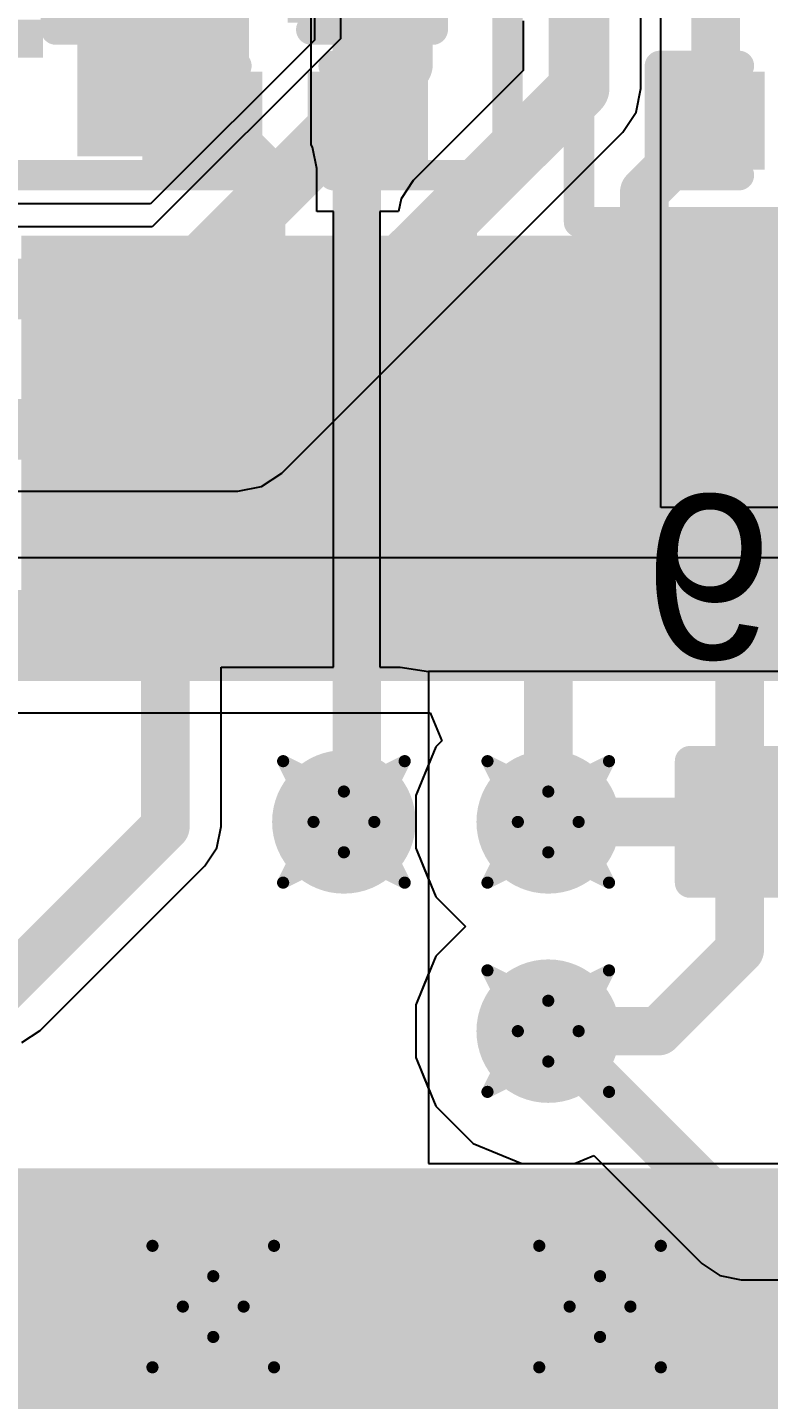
# Model space of a CAD drawing. Header units: inches. Extents: x -6 to 328, y -12 to 81.
# Drawn here: x 14.42 to 17.52, y 19.87 to 25.6 of the extents above; entities that cross this region are included whole.
import ezdxf

# ---------------------------------------------------------------- set-up
doc = ezdxf.new("R2010")
doc.units = ezdxf.units.IN
for name, color, linetype in [('Bottom Layer', 5, 'Continuous'), ('Bottom Overlay', 54, 'Continuous'), ('Bottom Paste', 16, 'Continuous'), ('Bottom Solder', 6, 'Continuous'), ('Drill Drawing', 1, 'Continuous'), ('Top Layer', 1, 'Continuous'), ('Top Overlay', 2, 'Continuous'), ('Top Paste', 8, 'Continuous'), ('Top Solder', 216, 'Continuous'), ('Via Holes', 16, 'Continuous')]:
    doc.layers.add(name, color=color, linetype=linetype)
doc.styles.add('Arial', font='', dxfattribs={"height": 0.2})
doc.styles.add('Arial_Bold', font='', dxfattribs={"height": 0.2})
doc.styles.get('Arial').set_extended_font_data('Arial')
doc.styles.get('Arial_Bold').set_extended_font_data('Arial', bold=True)

# ---------------------------------------------------------------- blocks, each defined once
blk = doc.blocks.new('LAN9255_ZMX019_9')
at = {"layer": 'Top Layer'}
for points in [[(-4.55, -4.55), (-4.55, 4.55), (4.55, 4.55), (4.55, -4.55)], [(-8.45, 2.3), (-6.95, 2.3), (-6.95, 2.1), (-8.45, 2.1)], [(-8.45, 1.9), (-6.95, 1.9), (-6.95, 1.7), (-8.45, 1.7)], [(-8.45, 1.5), (-6.95, 1.5), (-6.95, 1.3), (-8.45, 1.3)], [(-8.45, 1.1), (-6.95, 1.1), (-6.95, 0.9), (-8.45, 0.9)], [(-8.45, 0.7), (-6.95, 0.7), (-6.95, 0.5), (-8.45, 0.5)], [(-8.45, 0.3), (-6.95, 0.3), (-6.95, 0.1), (-8.45, 0.1)], [(-8.45, -0.1), (-6.95, -0.1), (-6.95, -0.3), (-8.45, -0.3)], [(-8.45, -0.5), (-6.95, -0.5), (-6.95, -0.7), (-8.45, -0.7)]]:
    blk.add_hatch(color=1, dxfattribs=at).paths.add_polyline_path(points)
at = {"layer": 'Top Paste'}
for points in [[(-4.55, -4.55), (-4.55, 4.55), (4.55, 4.55), (4.55, -4.55)], [(-8.45, 2.3), (-6.95, 2.3), (-6.95, 2.1), (-8.45, 2.1)], [(-8.45, 1.9), (-6.95, 1.9), (-6.95, 1.7), (-8.45, 1.7)], [(-8.45, 1.5), (-6.95, 1.5), (-6.95, 1.3), (-8.45, 1.3)], [(-8.45, 1.1), (-6.95, 1.1), (-6.95, 0.9), (-8.45, 0.9)], [(-8.45, 0.7), (-6.95, 0.7), (-6.95, 0.5), (-8.45, 0.5)], [(-8.45, 0.3), (-6.95, 0.3), (-6.95, 0.1), (-8.45, 0.1)], [(-8.45, -0.1), (-6.95, -0.1), (-6.95, -0.3), (-8.45, -0.3)], [(-8.45, -0.5), (-6.95, -0.5), (-6.95, -0.7), (-8.45, -0.7)]]:
    blk.add_hatch(color=8, dxfattribs=at).paths.add_polyline_path(points)
at = {"layer": 'Top Solder'}
for points in [[(-4.6516, -4.6516), (-4.6516, 4.6516), (4.6516, 4.6516), (4.6516, -4.6516)], [(-8.5516, 2.4016), (-6.8484, 2.4016), (-6.8484, 1.9984), (-8.5516, 1.9984)], [(-8.5516, 2.0016), (-6.8484, 2.0016), (-6.8484, 1.5984), (-8.5516, 1.5984)], [(-8.5516, 1.6016), (-6.8484, 1.6016), (-6.8484, 1.1984), (-8.5516, 1.1984)], [(-8.5516, 1.2016), (-6.8484, 1.2016), (-6.8484, 0.7984), (-8.5516, 0.7984)], [(-8.5516, 0.8016), (-6.8484, 0.8016), (-6.8484, 0.3984), (-8.5516, 0.3984)], [(-8.5516, 0.4016), (-6.8484, 0.4016), (-6.8484, -0.0016), (-8.5516, -0.0016)], [(-8.5516, 0.0016), (-6.8484, 0.0016), (-6.8484, -0.4016), (-8.5516, -0.4016)], [(-8.5516, -0.3984), (-6.8484, -0.3984), (-6.8484, -0.8016), (-8.5516, -0.8016)]]:
    blk.add_hatch(color=216, dxfattribs=at).paths.add_polyline_path(points)
blk = doc.blocks.new('R___0201_B_24')
at = {"layer": 'Bottom Layer'}
for points in [[(-0.41, 0.185), (-0.14, 0.185), (-0.14, -0.185), (-0.41, -0.185)], [(0.14, 0.185), (0.41, 0.185), (0.41, -0.185), (0.14, -0.185)]]:
    blk.add_hatch(color=5, dxfattribs=at).paths.add_polyline_path(points)
at = {"layer": 'Bottom Paste'}
for points in [[(-0.41, 0.185), (-0.14, 0.185), (-0.14, -0.185), (-0.41, -0.185)], [(0.14, 0.185), (0.41, 0.185), (0.41, -0.185), (0.14, -0.185)]]:
    blk.add_hatch(color=16, dxfattribs=at).paths.add_polyline_path(points)
at = {"layer": 'Bottom Solder'}
for points in [[(-0.465, 0.24), (-0.085, 0.24), (-0.085, -0.24), (-0.465, -0.24)], [(0.085, 0.24), (0.465, 0.24), (0.465, -0.24), (0.085, -0.24)]]:
    blk.add_hatch(color=6, dxfattribs=at).paths.add_polyline_path(points)
at = {"layer": 'Bottom Overlay'}
for points in [[(-0.4826, -0.254, 0.127, 0.127, 0), (-0.4826, 0.254, 0.127, 0.127, 0)], [(-0.4826, 0.254, 0.127, 0.127, 0), (0.4826, 0.254, 0.127, 0.127, 0)], [(0.4826, -0.254, 0.127, 0.127, 0), (0.4826, 0.254, 0.127, 0.127, 0)], [(-0.4826, -0.254, 0.127, 0.127, 0), (0.4826, -0.254, 0.127, 0.127, 0)]]:
    blk.add_lwpolyline(points, format="xyseb", dxfattribs=at)
for points in [[(-0.5143, 0.254, 0.0635, 0.0635, 1), (-0.4508, 0.254, 0.0635, 0.0635, 1)], [(-0.5143, 0.254, 0.0635, 0.0635, 1), (-0.4508, 0.254, 0.0635, 0.0635, 1)], [(0.4508, 0.254, 0.0635, 0.0635, 1), (0.5143, 0.254, 0.0635, 0.0635, 1)], [(0.4508, 0.254, 0.0635, 0.0635, 1), (0.5143, 0.254, 0.0635, 0.0635, 1)], [(-0.5143, -0.254, 0.0635, 0.0635, 1), (-0.4508, -0.254, 0.0635, 0.0635, 1)], [(-0.5143, -0.254, 0.0635, 0.0635, 1), (-0.4508, -0.254, 0.0635, 0.0635, 1)], [(0.4508, -0.254, 0.0635, 0.0635, 1), (0.5143, -0.254, 0.0635, 0.0635, 1)], [(0.4508, -0.254, 0.0635, 0.0635, 1), (0.5143, -0.254, 0.0635, 0.0635, 1)]]:
    blk.add_lwpolyline(points, format="xyseb", close=True, dxfattribs=at)
blk = doc.blocks.new('CAP_0201_57')
at = {"layer": 'Top Layer'}
for points in [[(-0.45, 0.15), (-0.15, 0.15), (-0.15, -0.15), (-0.45, -0.15)], [(0.15, 0.15), (0.45, 0.15), (0.45, -0.15), (0.15, -0.15)]]:
    blk.add_hatch(color=1, dxfattribs=at).paths.add_polyline_path(points)
at = {"layer": 'Top Paste'}
for points in [[(-0.45, 0.15), (-0.15, 0.15), (-0.15, -0.15), (-0.45, -0.15)], [(0.15, 0.15), (0.45, 0.15), (0.45, -0.15), (0.15, -0.15)]]:
    blk.add_hatch(color=8, dxfattribs=at).paths.add_polyline_path(points)
at = {"layer": 'Top Solder'}
for points in [[(-0.505, 0.205), (-0.095, 0.205), (-0.095, -0.205), (-0.505, -0.205)], [(0.095, 0.205), (0.505, 0.205), (0.505, -0.205), (0.095, -0.205)]]:
    blk.add_hatch(color=216, dxfattribs=at).paths.add_polyline_path(points)
at = {"layer": 'Top Overlay'}
for points in [[(-0.5334, 0.2286, 0.127, 0.127, 0), (-0.2032, 0.2286, 0.127, 0.127, 0)], [(-0.5334, -0.2286, 0.127, 0.127, 0), (-0.5334, 0.2286, 0.127, 0.127, 0)], [(0.2032, 0.2286, 0.127, 0.127, 0), (0.5334, 0.2286, 0.127, 0.127, 0)], [(0.5334, -0.2286, 0.127, 0.127, 0), (0.5334, 0.2286, 0.127, 0.127, 0)], [(-0.5334, -0.2286, 0.127, 0.127, 0), (-0.2032, -0.2286, 0.127, 0.127, 0)], [(0.2032, -0.2286, 0.127, 0.127, 0), (0.5334, -0.2286, 0.127, 0.127, 0)]]:
    blk.add_lwpolyline(points, format="xyseb", dxfattribs=at)
for points in [[(-0.5651, 0.2286, 0.0635, 0.0635, 1), (-0.5016, 0.2286, 0.0635, 0.0635, 1)], [(-0.5651, 0.2286, 0.0635, 0.0635, 1), (-0.5016, 0.2286, 0.0635, 0.0635, 1)], [(-0.2349, 0.2286, 0.0635, 0.0635, 1), (-0.1714, 0.2286, 0.0635, 0.0635, 1)], [(0.1714, 0.2286, 0.0635, 0.0635, 1), (0.2349, 0.2286, 0.0635, 0.0635, 1)], [(0.5016, 0.2286, 0.0635, 0.0635, 1), (0.5651, 0.2286, 0.0635, 0.0635, 1)], [(0.5016, 0.2286, 0.0635, 0.0635, 1), (0.5651, 0.2286, 0.0635, 0.0635, 1)], [(-0.5651, -0.2286, 0.0635, 0.0635, 1), (-0.5016, -0.2286, 0.0635, 0.0635, 1)], [(-0.5651, -0.2286, 0.0635, 0.0635, 1), (-0.5016, -0.2286, 0.0635, 0.0635, 1)], [(-0.2349, -0.2286, 0.0635, 0.0635, 1), (-0.1714, -0.2286, 0.0635, 0.0635, 1)], [(0.1714, -0.2286, 0.0635, 0.0635, 1), (0.2349, -0.2286, 0.0635, 0.0635, 1)], [(0.5016, -0.2286, 0.0635, 0.0635, 1), (0.5651, -0.2286, 0.0635, 0.0635, 1)], [(0.5016, -0.2286, 0.0635, 0.0635, 1), (0.5651, -0.2286, 0.0635, 0.0635, 1)]]:
    blk.add_lwpolyline(points, format="xyseb", close=True, dxfattribs=at)
blk = doc.blocks.new('CAP_0201_59')
at = {"layer": 'Top Layer'}
for points in [[(-0.45, 0.15), (-0.15, 0.15), (-0.15, -0.15), (-0.45, -0.15)], [(0.15, 0.15), (0.45, 0.15), (0.45, -0.15), (0.15, -0.15)]]:
    blk.add_hatch(color=1, dxfattribs=at).paths.add_polyline_path(points)
at = {"layer": 'Top Paste'}
for points in [[(-0.45, 0.15), (-0.15, 0.15), (-0.15, -0.15), (-0.45, -0.15)], [(0.15, 0.15), (0.45, 0.15), (0.45, -0.15), (0.15, -0.15)]]:
    blk.add_hatch(color=8, dxfattribs=at).paths.add_polyline_path(points)
at = {"layer": 'Top Solder'}
for points in [[(-0.505, 0.205), (-0.095, 0.205), (-0.095, -0.205), (-0.505, -0.205)], [(0.095, 0.205), (0.505, 0.205), (0.505, -0.205), (0.095, -0.205)]]:
    blk.add_hatch(color=216, dxfattribs=at).paths.add_polyline_path(points)
at = {"layer": 'Top Overlay'}
for points in [[(-0.5334, 0.2286, 0.127, 0.127, 0), (-0.2032, 0.2286, 0.127, 0.127, 0)], [(-0.5334, -0.2286, 0.127, 0.127, 0), (-0.5334, 0.2286, 0.127, 0.127, 0)], [(0.2032, 0.2286, 0.127, 0.127, 0), (0.5334, 0.2286, 0.127, 0.127, 0)], [(0.5334, -0.2286, 0.127, 0.127, 0), (0.5334, 0.2286, 0.127, 0.127, 0)], [(-0.5334, -0.2286, 0.127, 0.127, 0), (-0.2032, -0.2286, 0.127, 0.127, 0)], [(0.2032, -0.2286, 0.127, 0.127, 0), (0.5334, -0.2286, 0.127, 0.127, 0)]]:
    blk.add_lwpolyline(points, format="xyseb", dxfattribs=at)
for points in [[(-0.5651, 0.2286, 0.0635, 0.0635, 1), (-0.5016, 0.2286, 0.0635, 0.0635, 1)], [(-0.5651, 0.2286, 0.0635, 0.0635, 1), (-0.5016, 0.2286, 0.0635, 0.0635, 1)], [(-0.2349, 0.2286, 0.0635, 0.0635, 1), (-0.1714, 0.2286, 0.0635, 0.0635, 1)], [(0.1714, 0.2286, 0.0635, 0.0635, 1), (0.2349, 0.2286, 0.0635, 0.0635, 1)], [(0.5016, 0.2286, 0.0635, 0.0635, 1), (0.5651, 0.2286, 0.0635, 0.0635, 1)], [(0.5016, 0.2286, 0.0635, 0.0635, 1), (0.5651, 0.2286, 0.0635, 0.0635, 1)], [(-0.5651, -0.2286, 0.0635, 0.0635, 1), (-0.5016, -0.2286, 0.0635, 0.0635, 1)], [(-0.5651, -0.2286, 0.0635, 0.0635, 1), (-0.5016, -0.2286, 0.0635, 0.0635, 1)], [(-0.2349, -0.2286, 0.0635, 0.0635, 1), (-0.1714, -0.2286, 0.0635, 0.0635, 1)], [(0.1714, -0.2286, 0.0635, 0.0635, 1), (0.2349, -0.2286, 0.0635, 0.0635, 1)], [(0.5016, -0.2286, 0.0635, 0.0635, 1), (0.5651, -0.2286, 0.0635, 0.0635, 1)], [(0.5016, -0.2286, 0.0635, 0.0635, 1), (0.5651, -0.2286, 0.0635, 0.0635, 1)]]:
    blk.add_lwpolyline(points, format="xyseb", close=True, dxfattribs=at)
blk = doc.blocks.new('C___0402_60')
at = {"layer": 'Top Layer'}
for points in [[(-0.6985, -0.3175), (-0.6985, 0.3175), (-0.2413, 0.3175), (-0.2413, -0.3175)], [(0.2413, -0.3175), (0.2413, 0.3175), (0.6985, 0.3175), (0.6985, -0.3175)]]:
    blk.add_hatch(color=1, dxfattribs=at).paths.add_polyline_path(points)
at = {"layer": 'Top Paste'}
for points in [[(-0.6985, -0.3175), (-0.6985, 0.3175), (-0.2413, 0.3175), (-0.2413, -0.3175)], [(0.2413, -0.3175), (0.2413, 0.3175), (0.6985, 0.3175), (0.6985, -0.3175)]]:
    blk.add_hatch(color=8, dxfattribs=at).paths.add_polyline_path(points)
at = {"layer": 'Top Solder'}
for points in [[(-0.7585, -0.3775), (-0.7585, 0.3775), (-0.1813, 0.3775), (-0.1813, -0.3775)], [(0.1813, -0.3775), (0.1813, 0.3775), (0.7585, 0.3775), (0.7585, -0.3775)]]:
    blk.add_hatch(color=216, dxfattribs=at).paths.add_polyline_path(points)
at = {"layer": 'Top Overlay'}
for points in [[(-0.7874, 0.4064, 0.127, 0.127, 0), (-0.2794, 0.4064, 0.127, 0.127, 0)], [(-0.7874, -0.4064, 0.127, 0.127, 0), (-0.7874, 0.4064, 0.127, 0.127, 0)], [(0.2794, 0.4064, 0.127, 0.127, 0), (0.7874, 0.4064, 0.127, 0.127, 0)], [(0.7874, -0.4064, 0.127, 0.127, 0), (0.7874, 0.4064, 0.127, 0.127, 0)], [(-0.7874, -0.4064, 0.127, 0.127, 0), (-0.2794, -0.4064, 0.127, 0.127, 0)], [(0.2794, -0.4064, 0.127, 0.127, 0), (0.7874, -0.4064, 0.127, 0.127, 0)]]:
    blk.add_lwpolyline(points, format="xyseb", dxfattribs=at)
for points in [[(-0.8191, 0.4064, 0.0635, 0.0635, 1), (-0.7556, 0.4064, 0.0635, 0.0635, 1)], [(-0.8191, 0.4064, 0.0635, 0.0635, 1), (-0.7556, 0.4064, 0.0635, 0.0635, 1)], [(-0.3111, 0.4064, 0.0635, 0.0635, 1), (-0.2477, 0.4064, 0.0635, 0.0635, 1)], [(0.2477, 0.4064, 0.0635, 0.0635, 1), (0.3111, 0.4064, 0.0635, 0.0635, 1)], [(0.7556, 0.4064, 0.0635, 0.0635, 1), (0.8191, 0.4064, 0.0635, 0.0635, 1)], [(0.7556, 0.4064, 0.0635, 0.0635, 1), (0.8191, 0.4064, 0.0635, 0.0635, 1)], [(-0.8191, -0.4064, 0.0635, 0.0635, 1), (-0.7556, -0.4064, 0.0635, 0.0635, 1)], [(-0.8191, -0.4064, 0.0635, 0.0635, 1), (-0.7556, -0.4064, 0.0635, 0.0635, 1)], [(-0.3111, -0.4064, 0.0635, 0.0635, 1), (-0.2477, -0.4064, 0.0635, 0.0635, 1)], [(0.2477, -0.4064, 0.0635, 0.0635, 1), (0.3111, -0.4064, 0.0635, 0.0635, 1)], [(0.7556, -0.4064, 0.0635, 0.0635, 1), (0.8191, -0.4064, 0.0635, 0.0635, 1)], [(0.7556, -0.4064, 0.0635, 0.0635, 1), (0.8191, -0.4064, 0.0635, 0.0635, 1)]]:
    blk.add_lwpolyline(points, format="xyseb", close=True, dxfattribs=at)

msp = doc.modelspace()

# ---------------------------------------------------------------- hatches: boundary and pattern name
at = {"layer": 'Bottom Layer'}
h = msp.add_hatch(color=5, dxfattribs=at)
edge = h.paths.add_edge_path()
edge.add_arc((15.7444, 22.282), 0.3, 0, 360)
h = msp.add_hatch(color=5, dxfattribs=at)
edge = h.paths.add_edge_path()
edge.add_arc((16.5984, 22.282), 0.3, 0, 360)
h = msp.add_hatch(color=5, dxfattribs=at)
edge = h.paths.add_edge_path()
edge.add_arc((16.5984, 21.407), 0.3, 0, 360)
h = msp.add_hatch(color=5, dxfattribs=at)
edge = h.paths.add_edge_path()
edge.add_arc((15.1984, 20.2552), 0.3, 0, 360)
h = msp.add_hatch(color=5, dxfattribs=at)
edge = h.paths.add_edge_path()
edge.add_arc((16.8148, 20.2552), 0.3, 0, 360)
at = {"layer": 'Top Layer'}
msp.add_hatch(color=1, dxfattribs=at).paths.add_polyline_path([(14.63, 25.065), (15.3484, 25.065), (15.3484, 27.4038), (14.63, 27.4038)])
h = msp.add_hatch(color=1, dxfattribs=at)
edge = h.paths.add_edge_path()
edge.add_arc((15.7444, 22.282), 0.3, 0, 360)
h = msp.add_hatch(color=1, dxfattribs=at)
edge = h.paths.add_edge_path()
edge.add_arc((16.5984, 22.282), 0.3, 0, 360)
h = msp.add_hatch(color=1, dxfattribs=at)
edge = h.paths.add_edge_path()
edge.add_arc((16.5984, 21.407), 0.3, 0, 360)
h = msp.add_hatch(color=1, dxfattribs=at)
edge = h.paths.add_edge_path()
edge.add_arc((15.1984, 20.2552), 0.3, 0, 360)
h = msp.add_hatch(color=1, dxfattribs=at)
edge = h.paths.add_edge_path()
edge.add_arc((16.8148, 20.2552), 0.3, 0, 360)
at = {"layer": 'Via Holes'}
h = msp.add_hatch(color=7, dxfattribs=at)
edge = h.paths.add_edge_path()
edge.add_arc((15.7444, 22.282), 0.15, 0, 360)
h = msp.add_hatch(color=7, dxfattribs=at)
edge = h.paths.add_edge_path()
edge.add_arc((16.5984, 22.282), 0.15, 0, 360)
h = msp.add_hatch(color=7, dxfattribs=at)
edge = h.paths.add_edge_path()
edge.add_arc((16.5984, 21.407), 0.15, 0, 360)
h = msp.add_hatch(color=7, dxfattribs=at)
edge = h.paths.add_edge_path()
edge.add_arc((15.1984, 20.2552), 0.15, 0, 360)
h = msp.add_hatch(color=7, dxfattribs=at)
edge = h.paths.add_edge_path()
edge.add_arc((16.8148, 20.2552), 0.15, 0, 360)

# ---------------------------------------------------------------- linework, layer by layer
at = {"layer": 'Bottom Layer'}
for p, q in [((15.621, 28.067), (15.621, 25.5511)), ((15.7298, 27.9586), (15.7298, 25.5568)), ((16.986, 25.3495), (16.986, 27.219)), ((17.0688, 23.5966), (17.0688, 27.2245)), ((15.621, 25.5511), (14.9365, 24.8666)), ((15.7298, 25.5568), (14.943, 24.77)), ((16.9663, 25.2504), (16.986, 25.3495)), ((16.9101, 25.1664), (16.9663, 25.2504)), ((15.4845, 23.7408), (16.9101, 25.1664)), ((14.9365, 24.8666), (3.175, 24.8666)), ((14.943, 24.77), (3.3397, 24.77)), ((15.4005, 23.6846), (15.4845, 23.7408)), ((3.7098, 23.6649), (15.3014, 23.6649)), ((15.3014, 23.6649), (15.4005, 23.6846)), ((19.4945, 23.5966), (17.0688, 23.5966)), ((18.5674, 23.3857), (5.8578, 23.3857)), ((13.8915, 22.7383), (16.1053, 22.7383)), ((16.1053, 22.7383), (16.1539, 22.6209)), ((16.1539, 22.6209), (16.1287, 22.5958)), ((16.1287, 22.5958), (16.0444, 22.3922)), ((16.0444, 22.3922), (16.0444, 22.1718)), ((16.0444, 22.1718), (16.1287, 21.9682)), ((16.1287, 21.9682), (16.2524, 21.8445)), ((16.2524, 21.8445), (16.1287, 21.7208)), ((16.1287, 21.7208), (16.0444, 21.5172)), ((16.0444, 21.5172), (16.0444, 21.2968)), ((16.0444, 21.2968), (16.1287, 21.0932)), ((16.1287, 21.0932), (16.2846, 20.9373)), ((16.2846, 20.9373), (16.4882, 20.853)), ((16.4882, 20.853), (16.7086, 20.853)), ((16.7086, 20.853), (16.7893, 20.8864)), ((16.7893, 20.8864), (17.2401, 20.4357)), ((17.2401, 20.4357), (17.3157, 20.3851)), ((17.3157, 20.3851), (17.4049, 20.3674)), ((17.4049, 20.3674), (19.8686, 20.3674))]:
    msp.add_line(p, q, dxfattribs=at)
for points in [[(15.9888, 25.4495, 0.254, 0.254, 0), (15.9888, 27.9586, 0.254, 0.254, 0)], [(16.727, 25.3495, 0.254, 0.254, 0), (16.727, 27.7114, 0.254, 0.254, 0)], [(15.0503, 24.511, 0.254, 0.254, 0), (15.9888, 25.4495, 0.254, 0.254, 0)], [(15.3014, 23.9239, 0.254, 0.254, 0), (16.727, 25.3495, 0.254, 0.254, 0)], [(3.3397, 24.511, 0.254, 0.254, 0), (15.0503, 24.511, 0.254, 0.254, 0)], [(3.6025, 23.9239, 0.254, 0.254, 0), (15.3014, 23.9239, 0.254, 0.254, 0)], [(9.4184, 23.062, 0.381, 0.381, 0), (18.998, 23.062, 0.381, 0.381, 0)], [(16.5984, 22.282, 0.2032, 0.2032, 0), (17.3984, 22.282, 0.2032, 0.2032, 0)], [(16.5984, 21.407, 0.2032, 0.2032, 0), (17.4049, 20.6005, 0.2032, 0.2032, 0)], [(17.4049, 20.6005, 0.2032, 0.2032, 0), (27.3035, 20.6005, 0.2032, 0.2032, 0)]]:
    msp.add_lwpolyline(points, format="xyseb", dxfattribs=at)
for points in [[(15.9253, 25.4495, 0.127, 0.127, 1), (16.0523, 25.4495, 0.127, 0.127, 1)], [(15.9253, 25.4495, 0.127, 0.127, 1), (16.0523, 25.4495, 0.127, 0.127, 1)], [(16.6635, 25.3495, 0.127, 0.127, 1), (16.7905, 25.3495, 0.127, 0.127, 1)], [(16.6635, 25.3495, 0.127, 0.127, 1), (16.7905, 25.3495, 0.127, 0.127, 1)], [(14.9868, 24.511, 0.127, 0.127, 1), (15.1138, 24.511, 0.127, 0.127, 1)], [(14.9868, 24.511, 0.127, 0.127, 1), (15.1138, 24.511, 0.127, 0.127, 1)], [(15.2379, 23.9239, 0.127, 0.127, 1), (15.3649, 23.9239, 0.127, 0.127, 1)], [(15.2379, 23.9239, 0.127, 0.127, 1), (15.3649, 23.9239, 0.127, 0.127, 1)], [(16.5476, 22.282, 0.1016, 0.1016, 1), (16.6492, 22.282, 0.1016, 0.1016, 1)], [(17.3476, 22.282, 0.1016, 0.1016, 1), (17.4492, 22.282, 0.1016, 0.1016, 1)], [(16.5476, 21.407, 0.1016, 0.1016, 1), (16.6492, 21.407, 0.1016, 0.1016, 1)], [(17.3541, 20.6005, 0.1016, 0.1016, 1), (17.4557, 20.6005, 0.1016, 0.1016, 1)], [(17.3541, 20.6005, 0.1016, 0.1016, 1), (17.4557, 20.6005, 0.1016, 0.1016, 1)]]:
    msp.add_lwpolyline(points, format="xyseb", close=True, dxfattribs=at)
at = {"layer": 'Drill Drawing'}
for points in [[(15.4904, 22.536, 0.0508, 0.0508, 0), (15.7444, 22.409, 0.0508, 0.0508, 0)], [(15.4904, 22.536, 0.0508, 0.0508, 0), (15.6174, 22.282, 0.0508, 0.0508, 0)], [(15.7444, 22.409, 0.0508, 0.0508, 0), (15.9984, 22.536, 0.0508, 0.0508, 0)], [(15.8714, 22.282, 0.0508, 0.0508, 0), (15.9984, 22.536, 0.0508, 0.0508, 0)], [(16.3444, 22.536, 0.0508, 0.0508, 0), (16.5984, 22.409, 0.0508, 0.0508, 0)], [(16.3444, 22.536, 0.0508, 0.0508, 0), (16.4714, 22.282, 0.0508, 0.0508, 0)], [(16.5984, 22.409, 0.0508, 0.0508, 0), (16.8524, 22.536, 0.0508, 0.0508, 0)], [(16.7254, 22.282, 0.0508, 0.0508, 0), (16.8524, 22.536, 0.0508, 0.0508, 0)], [(15.4904, 22.028, 0.0508, 0.0508, 0), (15.6174, 22.282, 0.0508, 0.0508, 0)], [(15.8714, 22.282, 0.0508, 0.0508, 0), (15.9984, 22.028, 0.0508, 0.0508, 0)], [(16.3444, 22.028, 0.0508, 0.0508, 0), (16.4714, 22.282, 0.0508, 0.0508, 0)], [(16.7254, 22.282, 0.0508, 0.0508, 0), (16.8524, 22.028, 0.0508, 0.0508, 0)], [(15.4904, 22.028, 0.0508, 0.0508, 0), (15.7444, 22.155, 0.0508, 0.0508, 0)], [(15.7444, 22.155, 0.0508, 0.0508, 0), (15.9984, 22.028, 0.0508, 0.0508, 0)], [(16.3444, 22.028, 0.0508, 0.0508, 0), (16.5984, 22.155, 0.0508, 0.0508, 0)], [(16.5984, 22.155, 0.0508, 0.0508, 0), (16.8524, 22.028, 0.0508, 0.0508, 0)], [(16.3444, 21.661, 0.0508, 0.0508, 0), (16.5984, 21.534, 0.0508, 0.0508, 0)], [(16.3444, 21.661, 0.0508, 0.0508, 0), (16.4714, 21.407, 0.0508, 0.0508, 0)], [(16.5984, 21.534, 0.0508, 0.0508, 0), (16.8524, 21.661, 0.0508, 0.0508, 0)], [(16.7254, 21.407, 0.0508, 0.0508, 0), (16.8524, 21.661, 0.0508, 0.0508, 0)], [(16.3444, 21.153, 0.0508, 0.0508, 0), (16.4714, 21.407, 0.0508, 0.0508, 0)], [(16.7254, 21.407, 0.0508, 0.0508, 0), (16.8524, 21.153, 0.0508, 0.0508, 0)], [(16.3444, 21.153, 0.0508, 0.0508, 0), (16.5984, 21.28, 0.0508, 0.0508, 0)], [(16.5984, 21.28, 0.0508, 0.0508, 0), (16.8524, 21.153, 0.0508, 0.0508, 0)], [(14.9444, 20.5092, 0.0508, 0.0508, 0), (15.1984, 20.3822, 0.0508, 0.0508, 0)], [(14.9444, 20.5092, 0.0508, 0.0508, 0), (15.0714, 20.2552, 0.0508, 0.0508, 0)], [(15.1984, 20.3822, 0.0508, 0.0508, 0), (15.4524, 20.5092, 0.0508, 0.0508, 0)], [(15.3254, 20.2552, 0.0508, 0.0508, 0), (15.4524, 20.5092, 0.0508, 0.0508, 0)], [(16.5608, 20.5092, 0.0508, 0.0508, 0), (16.8148, 20.3822, 0.0508, 0.0508, 0)], [(16.5608, 20.5092, 0.0508, 0.0508, 0), (16.6878, 20.2552, 0.0508, 0.0508, 0)], [(16.8148, 20.3822, 0.0508, 0.0508, 0), (17.0688, 20.5092, 0.0508, 0.0508, 0)], [(16.9418, 20.2552, 0.0508, 0.0508, 0), (17.0688, 20.5092, 0.0508, 0.0508, 0)], [(14.9444, 20.0012, 0.0508, 0.0508, 0), (15.0714, 20.2552, 0.0508, 0.0508, 0)], [(15.3254, 20.2552, 0.0508, 0.0508, 0), (15.4524, 20.0012, 0.0508, 0.0508, 0)], [(16.5608, 20.0012, 0.0508, 0.0508, 0), (16.6878, 20.2552, 0.0508, 0.0508, 0)], [(16.9418, 20.2552, 0.0508, 0.0508, 0), (17.0688, 20.0012, 0.0508, 0.0508, 0)], [(14.9444, 20.0012, 0.0508, 0.0508, 0), (15.1984, 20.1282, 0.0508, 0.0508, 0)], [(15.1984, 20.1282, 0.0508, 0.0508, 0), (15.4524, 20.0012, 0.0508, 0.0508, 0)], [(16.5608, 20.0012, 0.0508, 0.0508, 0), (16.8148, 20.1282, 0.0508, 0.0508, 0)], [(16.8148, 20.1282, 0.0508, 0.0508, 0), (17.0688, 20.0012, 0.0508, 0.0508, 0)]]:
    msp.add_lwpolyline(points, format="xyseb", dxfattribs=at)
for points in [[(15.4777, 22.536, 0.0254, 0.0254, 1), (15.5031, 22.536, 0.0254, 0.0254, 1)], [(15.4777, 22.536, 0.0254, 0.0254, 1), (15.5031, 22.536, 0.0254, 0.0254, 1)], [(15.9857, 22.536, 0.0254, 0.0254, 1), (16.0111, 22.536, 0.0254, 0.0254, 1)], [(15.9857, 22.536, 0.0254, 0.0254, 1), (16.0111, 22.536, 0.0254, 0.0254, 1)], [(16.3317, 22.536, 0.0254, 0.0254, 1), (16.3571, 22.536, 0.0254, 0.0254, 1)], [(16.3317, 22.536, 0.0254, 0.0254, 1), (16.3571, 22.536, 0.0254, 0.0254, 1)], [(16.8397, 22.536, 0.0254, 0.0254, 1), (16.8651, 22.536, 0.0254, 0.0254, 1)], [(16.8397, 22.536, 0.0254, 0.0254, 1), (16.8651, 22.536, 0.0254, 0.0254, 1)], [(15.7317, 22.409, 0.0254, 0.0254, 1), (15.7571, 22.409, 0.0254, 0.0254, 1)], [(15.7317, 22.409, 0.0254, 0.0254, 1), (15.7571, 22.409, 0.0254, 0.0254, 1)], [(16.5857, 22.409, 0.0254, 0.0254, 1), (16.6111, 22.409, 0.0254, 0.0254, 1)], [(16.5857, 22.409, 0.0254, 0.0254, 1), (16.6111, 22.409, 0.0254, 0.0254, 1)], [(15.6047, 22.282, 0.0254, 0.0254, 1), (15.6301, 22.282, 0.0254, 0.0254, 1)], [(15.6047, 22.282, 0.0254, 0.0254, 1), (15.6301, 22.282, 0.0254, 0.0254, 1)], [(15.8587, 22.282, 0.0254, 0.0254, 1), (15.8841, 22.282, 0.0254, 0.0254, 1)], [(15.8587, 22.282, 0.0254, 0.0254, 1), (15.8841, 22.282, 0.0254, 0.0254, 1)], [(16.4587, 22.282, 0.0254, 0.0254, 1), (16.4841, 22.282, 0.0254, 0.0254, 1)], [(16.4587, 22.282, 0.0254, 0.0254, 1), (16.4841, 22.282, 0.0254, 0.0254, 1)], [(16.7127, 22.282, 0.0254, 0.0254, 1), (16.7381, 22.282, 0.0254, 0.0254, 1)], [(16.7127, 22.282, 0.0254, 0.0254, 1), (16.7381, 22.282, 0.0254, 0.0254, 1)], [(15.7317, 22.155, 0.0254, 0.0254, 1), (15.7571, 22.155, 0.0254, 0.0254, 1)], [(15.7317, 22.155, 0.0254, 0.0254, 1), (15.7571, 22.155, 0.0254, 0.0254, 1)], [(16.5857, 22.155, 0.0254, 0.0254, 1), (16.6111, 22.155, 0.0254, 0.0254, 1)], [(16.5857, 22.155, 0.0254, 0.0254, 1), (16.6111, 22.155, 0.0254, 0.0254, 1)], [(15.4777, 22.028, 0.0254, 0.0254, 1), (15.5031, 22.028, 0.0254, 0.0254, 1)], [(15.4777, 22.028, 0.0254, 0.0254, 1), (15.5031, 22.028, 0.0254, 0.0254, 1)], [(15.9857, 22.028, 0.0254, 0.0254, 1), (16.0111, 22.028, 0.0254, 0.0254, 1)], [(15.9857, 22.028, 0.0254, 0.0254, 1), (16.0111, 22.028, 0.0254, 0.0254, 1)], [(16.3317, 22.028, 0.0254, 0.0254, 1), (16.3571, 22.028, 0.0254, 0.0254, 1)], [(16.3317, 22.028, 0.0254, 0.0254, 1), (16.3571, 22.028, 0.0254, 0.0254, 1)], [(16.8397, 22.028, 0.0254, 0.0254, 1), (16.8651, 22.028, 0.0254, 0.0254, 1)], [(16.8397, 22.028, 0.0254, 0.0254, 1), (16.8651, 22.028, 0.0254, 0.0254, 1)], [(16.3317, 21.661, 0.0254, 0.0254, 1), (16.3571, 21.661, 0.0254, 0.0254, 1)], [(16.3317, 21.661, 0.0254, 0.0254, 1), (16.3571, 21.661, 0.0254, 0.0254, 1)], [(16.8397, 21.661, 0.0254, 0.0254, 1), (16.8651, 21.661, 0.0254, 0.0254, 1)], [(16.8397, 21.661, 0.0254, 0.0254, 1), (16.8651, 21.661, 0.0254, 0.0254, 1)], [(16.5857, 21.534, 0.0254, 0.0254, 1), (16.6111, 21.534, 0.0254, 0.0254, 1)], [(16.5857, 21.534, 0.0254, 0.0254, 1), (16.6111, 21.534, 0.0254, 0.0254, 1)], [(16.4587, 21.407, 0.0254, 0.0254, 1), (16.4841, 21.407, 0.0254, 0.0254, 1)], [(16.4587, 21.407, 0.0254, 0.0254, 1), (16.4841, 21.407, 0.0254, 0.0254, 1)], [(16.7127, 21.407, 0.0254, 0.0254, 1), (16.7381, 21.407, 0.0254, 0.0254, 1)], [(16.7127, 21.407, 0.0254, 0.0254, 1), (16.7381, 21.407, 0.0254, 0.0254, 1)], [(16.5857, 21.28, 0.0254, 0.0254, 1), (16.6111, 21.28, 0.0254, 0.0254, 1)], [(16.5857, 21.28, 0.0254, 0.0254, 1), (16.6111, 21.28, 0.0254, 0.0254, 1)], [(16.3317, 21.153, 0.0254, 0.0254, 1), (16.3571, 21.153, 0.0254, 0.0254, 1)], [(16.3317, 21.153, 0.0254, 0.0254, 1), (16.3571, 21.153, 0.0254, 0.0254, 1)], [(16.8397, 21.153, 0.0254, 0.0254, 1), (16.8651, 21.153, 0.0254, 0.0254, 1)], [(16.8397, 21.153, 0.0254, 0.0254, 1), (16.8651, 21.153, 0.0254, 0.0254, 1)], [(14.9317, 20.5092, 0.0254, 0.0254, 1), (14.9571, 20.5092, 0.0254, 0.0254, 1)], [(14.9317, 20.5092, 0.0254, 0.0254, 1), (14.9571, 20.5092, 0.0254, 0.0254, 1)], [(15.4397, 20.5092, 0.0254, 0.0254, 1), (15.4651, 20.5092, 0.0254, 0.0254, 1)], [(15.4397, 20.5092, 0.0254, 0.0254, 1), (15.4651, 20.5092, 0.0254, 0.0254, 1)], [(16.5481, 20.5092, 0.0254, 0.0254, 1), (16.5735, 20.5092, 0.0254, 0.0254, 1)], [(16.5481, 20.5092, 0.0254, 0.0254, 1), (16.5735, 20.5092, 0.0254, 0.0254, 1)], [(17.0561, 20.5092, 0.0254, 0.0254, 1), (17.0815, 20.5092, 0.0254, 0.0254, 1)], [(17.0561, 20.5092, 0.0254, 0.0254, 1), (17.0815, 20.5092, 0.0254, 0.0254, 1)], [(15.1857, 20.3822, 0.0254, 0.0254, 1), (15.2111, 20.3822, 0.0254, 0.0254, 1)], [(15.1857, 20.3822, 0.0254, 0.0254, 1), (15.2111, 20.3822, 0.0254, 0.0254, 1)], [(16.8021, 20.3822, 0.0254, 0.0254, 1), (16.8275, 20.3822, 0.0254, 0.0254, 1)], [(16.8021, 20.3822, 0.0254, 0.0254, 1), (16.8275, 20.3822, 0.0254, 0.0254, 1)], [(15.0587, 20.2552, 0.0254, 0.0254, 1), (15.0841, 20.2552, 0.0254, 0.0254, 1)], [(15.0587, 20.2552, 0.0254, 0.0254, 1), (15.0841, 20.2552, 0.0254, 0.0254, 1)], [(15.3127, 20.2552, 0.0254, 0.0254, 1), (15.3381, 20.2552, 0.0254, 0.0254, 1)], [(15.3127, 20.2552, 0.0254, 0.0254, 1), (15.3381, 20.2552, 0.0254, 0.0254, 1)], [(16.6751, 20.2552, 0.0254, 0.0254, 1), (16.7005, 20.2552, 0.0254, 0.0254, 1)], [(16.6751, 20.2552, 0.0254, 0.0254, 1), (16.7005, 20.2552, 0.0254, 0.0254, 1)], [(16.9291, 20.2552, 0.0254, 0.0254, 1), (16.9545, 20.2552, 0.0254, 0.0254, 1)], [(16.9291, 20.2552, 0.0254, 0.0254, 1), (16.9545, 20.2552, 0.0254, 0.0254, 1)], [(15.1857, 20.1282, 0.0254, 0.0254, 1), (15.2111, 20.1282, 0.0254, 0.0254, 1)], [(15.1857, 20.1282, 0.0254, 0.0254, 1), (15.2111, 20.1282, 0.0254, 0.0254, 1)], [(16.8021, 20.1282, 0.0254, 0.0254, 1), (16.8275, 20.1282, 0.0254, 0.0254, 1)], [(16.8021, 20.1282, 0.0254, 0.0254, 1), (16.8275, 20.1282, 0.0254, 0.0254, 1)], [(14.9317, 20.0012, 0.0254, 0.0254, 1), (14.9571, 20.0012, 0.0254, 0.0254, 1)], [(14.9317, 20.0012, 0.0254, 0.0254, 1), (14.9571, 20.0012, 0.0254, 0.0254, 1)], [(15.4397, 20.0012, 0.0254, 0.0254, 1), (15.4651, 20.0012, 0.0254, 0.0254, 1)], [(15.4397, 20.0012, 0.0254, 0.0254, 1), (15.4651, 20.0012, 0.0254, 0.0254, 1)], [(16.5481, 20.0012, 0.0254, 0.0254, 1), (16.5735, 20.0012, 0.0254, 0.0254, 1)], [(16.5481, 20.0012, 0.0254, 0.0254, 1), (16.5735, 20.0012, 0.0254, 0.0254, 1)], [(17.0561, 20.0012, 0.0254, 0.0254, 1), (17.0815, 20.0012, 0.0254, 0.0254, 1)], [(17.0561, 20.0012, 0.0254, 0.0254, 1), (17.0815, 20.0012, 0.0254, 0.0254, 1)]]:
    msp.add_lwpolyline(points, format="xyseb", close=True, dxfattribs=at)
at = {"layer": 'Top Layer'}
for p, q in [((15.6074, 25.1137), (15.6074, 26.322)), ((16.4939, 25.6322), (16.4939, 25.4241)), ((16.4939, 25.4241), (16.0336, 24.9637)), ((15.6137, 25.1042), (15.6074, 25.1137)), ((15.6315, 25.015), (15.6137, 25.1042)), ((15.6315, 24.8352), (15.6315, 25.015)), ((16.0336, 24.9637), (15.9831, 24.8881)), ((15.9831, 24.8881), (15.9725, 24.8352)), ((15.7016, 24.8352), (15.6315, 24.8352)), ((15.7016, 22.9288), (15.7016, 24.8352)), ((15.9725, 24.8352), (15.8952, 24.8352)), ((15.8952, 24.8352), (15.8952, 22.9288)), ((15.2315, 22.2628), (15.2315, 22.9288)), ((15.2315, 22.9288), (15.7016, 22.9288)), ((15.8952, 22.9288), (15.9789, 22.9288)), ((15.9789, 22.9288), (16.0984, 22.9108)), ((19.0322, 22.9108), (16.0984, 22.9108)), ((16.0984, 22.9108), (16.0984, 20.853)), ((16.0984, 22.9108), (16.0984, 22.5226)), ((16.0984, 22.5226), (16.0444, 22.3922)), ((16.0444, 22.3922), (16.0444, 22.1718)), ((15.2137, 22.1736), (15.2315, 22.2628)), ((15.1632, 22.098), (15.2137, 22.1736)), ((16.0444, 22.1718), (16.0984, 22.0414)), ((14.4747, 21.4095), (15.1632, 22.098)), ((16.0984, 22.0414), (16.0984, 21.6476)), ((16.0984, 21.6476), (16.0444, 21.5172)), ((16.0444, 21.5172), (16.0444, 21.2968)), ((14.3991, 21.359), (14.4747, 21.4095)), ((16.0444, 21.2968), (16.0984, 21.1664)), ((16.0984, 21.1664), (16.0984, 20.853)), ((16.0984, 20.853), (19.5326, 20.853)), ((16.0984, 20.853), (19.5326, 20.853))]:
    msp.add_line(p, q, dxfattribs=at)
for points in [[(17.2984, 25.215, 0.2032, 0.2032, 0), (17.2984, 27.2806, 0.2032, 0.2032, 0)], [(16.727, 25.3275, 0.2032, 0.2032, 0), (16.727, 26.035, 0.2032, 0.2032, 0)], [(15.7984, 25.215, 0.2032, 0.2032, 0), (15.7984, 26.0016, 0.2032, 0.2032, 0)], [(16.1984, 24.7989, 0.2032, 0.2032, 0), (16.727, 25.3275, 0.2032, 0.2032, 0)], [(15.1984, 25.215, 0.2032, 0.2032, 0), (15.3984, 25.015, 0.2032, 0.2032, 0)], [(15.7984, 23.882, 0.2032, 0.2032, 0), (15.7984, 25.215, 0.2032, 0.2032, 0)], [(17, 24.9166, 0.2032, 0.2032, 0), (17.2984, 25.215, 0.2032, 0.2032, 0)], [(15.3984, 23.882, 0.2032, 0.2032, 0), (15.3984, 25.015, 0.2032, 0.2032, 0)], [(17, 23.8836, 0.2032, 0.2032, 0), (17, 24.9166, 0.2032, 0.2032, 0)], [(16.1984, 23.882, 0.2032, 0.2032, 0), (16.1984, 24.7989, 0.2032, 0.2032, 0)], [(16.9984, 23.882, 0.2032, 0.2032, 0), (17, 23.8836, 0.2032, 0.2032, 0)], [(14.9984, 22.2628, 0.2032, 0.2032, 0), (14.9984, 23.882, 0.2032, 0.2032, 0)], [(15.7984, 22.336, 0.2032, 0.2032, 0), (15.7984, 23.882, 0.2032, 0.2032, 0)], [(16.5984, 22.282, 0.2032, 0.2032, 0), (16.5984, 23.882, 0.2032, 0.2032, 0)], [(17.3984, 21.7469, 0.2032, 0.2032, 0), (17.3984, 23.882, 0.2032, 0.2032, 0)], [(15.7444, 22.282, 0.2032, 0.2032, 0), (15.7984, 22.336, 0.2032, 0.2032, 0)], [(14.3099, 21.5743, 0.2032, 0.2032, 0), (14.9984, 22.2628, 0.2032, 0.2032, 0)], [(17.0585, 21.407, 0.2032, 0.2032, 0), (17.3984, 21.7469, 0.2032, 0.2032, 0)], [(16.5984, 21.407, 0.2032, 0.2032, 0), (17.0585, 21.407, 0.2032, 0.2032, 0)]]:
    msp.add_lwpolyline(points, format="xyseb", dxfattribs=at)
for points in [[(16.6762, 25.3275, 0.1016, 0.1016, 1), (16.7778, 25.3275, 0.1016, 0.1016, 1)], [(16.6762, 25.3275, 0.1016, 0.1016, 1), (16.7778, 25.3275, 0.1016, 0.1016, 1)], [(15.1476, 25.215, 0.1016, 0.1016, 1), (15.2492, 25.215, 0.1016, 0.1016, 1)], [(15.7476, 25.215, 0.1016, 0.1016, 1), (15.8492, 25.215, 0.1016, 0.1016, 1)], [(15.7476, 25.215, 0.1016, 0.1016, 1), (15.8492, 25.215, 0.1016, 0.1016, 1)], [(17.2476, 25.215, 0.1016, 0.1016, 1), (17.3492, 25.215, 0.1016, 0.1016, 1)], [(17.2476, 25.215, 0.1016, 0.1016, 1), (17.3492, 25.215, 0.1016, 0.1016, 1)], [(15.3476, 25.015, 0.1016, 0.1016, 1), (15.4492, 25.015, 0.1016, 0.1016, 1)], [(15.3476, 25.015, 0.1016, 0.1016, 1), (15.4492, 25.015, 0.1016, 0.1016, 1)], [(16.9492, 24.9166, 0.1016, 0.1016, 1), (17.0508, 24.9166, 0.1016, 0.1016, 1)], [(16.9492, 24.9166, 0.1016, 0.1016, 1), (17.0508, 24.9166, 0.1016, 0.1016, 1)], [(16.1476, 24.7989, 0.1016, 0.1016, 1), (16.2492, 24.7989, 0.1016, 0.1016, 1)], [(16.1476, 24.7989, 0.1016, 0.1016, 1), (16.2492, 24.7989, 0.1016, 0.1016, 1)], [(16.9492, 23.8836, 0.1016, 0.1016, 1), (17.0508, 23.8836, 0.1016, 0.1016, 1)], [(16.9492, 23.8836, 0.1016, 0.1016, 1), (17.0508, 23.8836, 0.1016, 0.1016, 1)], [(14.9476, 23.882, 0.1016, 0.1016, 1), (15.0492, 23.882, 0.1016, 0.1016, 1)], [(15.3476, 23.882, 0.1016, 0.1016, 1), (15.4492, 23.882, 0.1016, 0.1016, 1)], [(15.7476, 23.882, 0.1016, 0.1016, 1), (15.8492, 23.882, 0.1016, 0.1016, 1)], [(15.7476, 23.882, 0.1016, 0.1016, 1), (15.8492, 23.882, 0.1016, 0.1016, 1)], [(16.1476, 23.882, 0.1016, 0.1016, 1), (16.2492, 23.882, 0.1016, 0.1016, 1)], [(16.5476, 23.882, 0.1016, 0.1016, 1), (16.6492, 23.882, 0.1016, 0.1016, 1)], [(16.9476, 23.882, 0.1016, 0.1016, 1), (17.0492, 23.882, 0.1016, 0.1016, 1)], [(17.3476, 23.882, 0.1016, 0.1016, 1), (17.4492, 23.882, 0.1016, 0.1016, 1)], [(15.7476, 22.336, 0.1016, 0.1016, 1), (15.8492, 22.336, 0.1016, 0.1016, 1)], [(15.7476, 22.336, 0.1016, 0.1016, 1), (15.8492, 22.336, 0.1016, 0.1016, 1)], [(15.6936, 22.282, 0.1016, 0.1016, 1), (15.7952, 22.282, 0.1016, 0.1016, 1)], [(16.5476, 22.282, 0.1016, 0.1016, 1), (16.6492, 22.282, 0.1016, 0.1016, 1)], [(14.9476, 22.2628, 0.1016, 0.1016, 1), (15.0492, 22.2628, 0.1016, 0.1016, 1)], [(14.9476, 22.2628, 0.1016, 0.1016, 1), (15.0492, 22.2628, 0.1016, 0.1016, 1)], [(17.3476, 21.7469, 0.1016, 0.1016, 1), (17.4492, 21.7469, 0.1016, 0.1016, 1)], [(17.3476, 21.7469, 0.1016, 0.1016, 1), (17.4492, 21.7469, 0.1016, 0.1016, 1)], [(16.5476, 21.407, 0.1016, 0.1016, 1), (16.6492, 21.407, 0.1016, 0.1016, 1)], [(17.0077, 21.407, 0.1016, 0.1016, 1), (17.1093, 21.407, 0.1016, 0.1016, 1)], [(17.0077, 21.407, 0.1016, 0.1016, 1), (17.1093, 21.407, 0.1016, 0.1016, 1)]]:
    msp.add_lwpolyline(points, format="xyseb", close=True, dxfattribs=at)
at = {"layer": 'Top Overlay'}
for points in [[(16.428, 24.9864, 0.127, 0.127, 0), (16.428, 25.7384, 0.127, 0.127, 0)], [(16.727, 24.7904, 0.127, 0.127, 0), (16.727, 25.4436, 0.127, 0.127, 0)], [(14.1169, 24.9864, 0.127, 0.127, 0), (14.965, 24.9864, 0.127, 0.127, 0)], [(16.0318, 24.9864, 0.127, 0.127, 0), (16.428, 24.9864, 0.127, 0.127, 0)], [(16.727, 24.7904, 0.127, 0.127, 0), (21.4258, 24.7904, 0.127, 0.127, 0)]]:
    msp.add_lwpolyline(points, format="xyseb", dxfattribs=at)
for points in [[(16.6952, 25.4436, 0.0635, 0.0635, 1), (16.7587, 25.4436, 0.0635, 0.0635, 1)], [(14.9333, 24.9864, 0.0635, 0.0635, 1), (14.9968, 24.9864, 0.0635, 0.0635, 1)], [(16.0001, 24.9864, 0.0635, 0.0635, 1), (16.0636, 24.9864, 0.0635, 0.0635, 1)], [(16.3962, 24.9864, 0.0635, 0.0635, 1), (16.4597, 24.9864, 0.0635, 0.0635, 1)], [(16.3962, 24.9864, 0.0635, 0.0635, 1), (16.4597, 24.9864, 0.0635, 0.0635, 1)], [(16.6952, 24.7904, 0.0635, 0.0635, 1), (16.7587, 24.7904, 0.0635, 0.0635, 1)], [(16.6952, 24.7904, 0.0635, 0.0635, 1), (16.7587, 24.7904, 0.0635, 0.0635, 1)]]:
    msp.add_lwpolyline(points, format="xyseb", close=True, dxfattribs=at)

# ---------------------------------------------------------------- block references
for name, p in [('C___0402_60', (15.3285, 26.0016)), ('CAP_0201_59', (15.4984, 25.215)), ('CAP_0201_57', (17.5984, 25.215)), ('R___0201_B_24', (17.6734, 22.282))]:
    msp.add_blockref(name, p)
at = {"rotation": 270}
msp.add_blockref('LAN9255_ZMX019_9', (15.1984, 16.182), dxfattribs=at)

# ---------------------------------------------------------------- texts
at = {"layer": 'Bottom Overlay', "style": 'Arial', "text_generation_flag": 2}
msp.add_text('R9', height=0.6858, dxfattribs=at).set_placement((18.2273, 22.9634))
at = {"layer": 'Top Overlay', "style": 'Arial_Bold'}
msp.add_text('#', height=1.5, dxfattribs=at).set_placement((13.4076, 25.0726))

doc.saveas('drawing.dxf')
